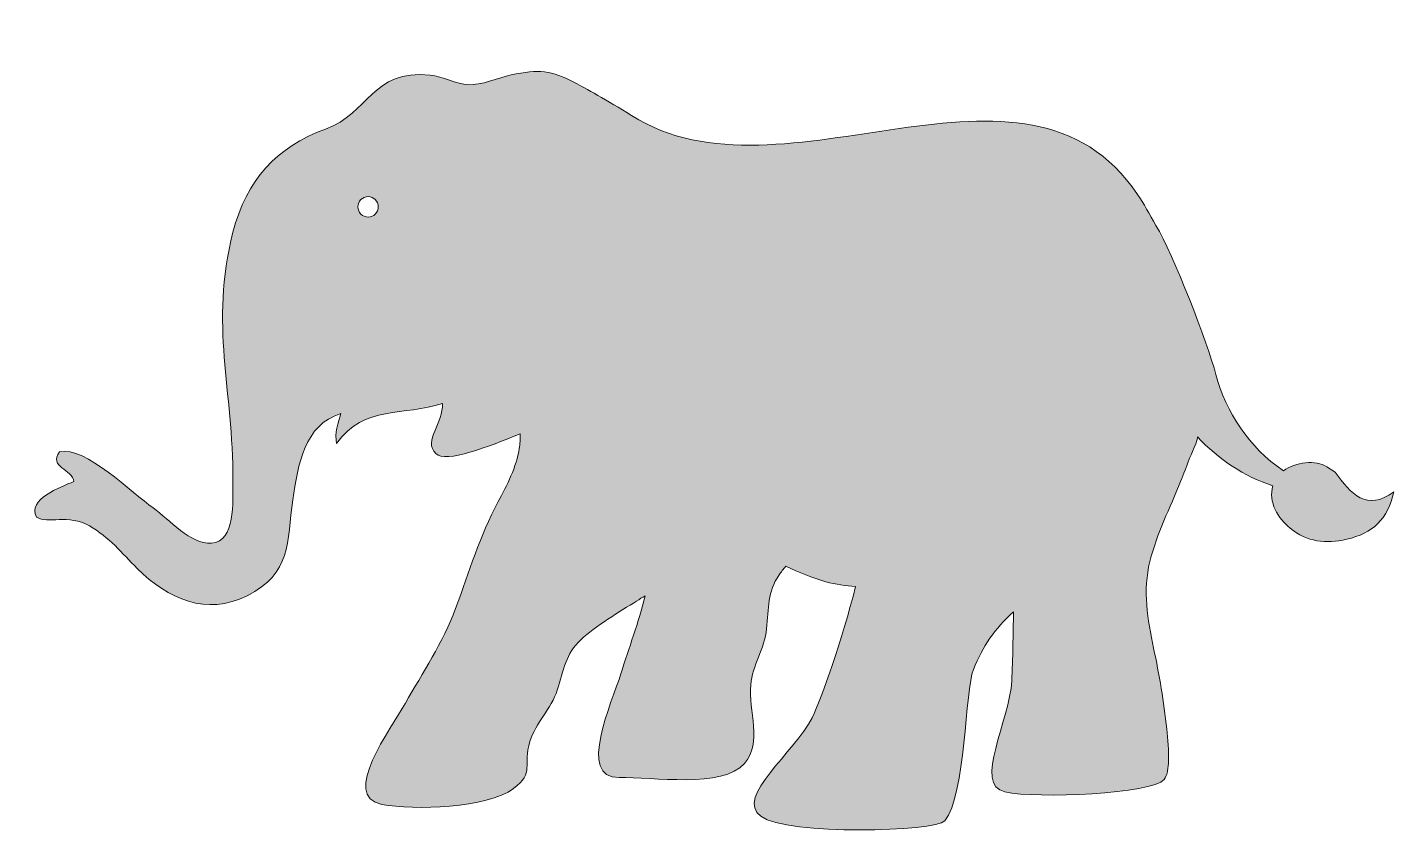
# Model space of a CAD drawing. Header units: inches. Extents: x -1 to 102, y 0 to 60.
import ezdxf

# ---------------------------------------------------------------- set-up
doc = ezdxf.new("R2010")
doc.units = ezdxf.units.IN
doc.header["$MEASUREMENT"] = 0
doc.layers.add('Layer 1', color=7, linetype='Continuous')

msp = doc.modelspace()

# ---------------------------------------------------------------- hatches: boundary and pattern name
at = {"layer": 'Layer 1', "true_color": 0xbea5bd}
h = msp.add_hatch(color=253, dxfattribs=at)
h.dxf.hatch_style = 2
edge = h.paths.add_edge_path()
edge.add_spline(control_points=[(97.22, 26.73), (97.22, 26.73), (96.6, 27.14), (96.6, 27.14), (95.76, 27.64), (94.28, 27.53), (93.35, 26.83), (90.77, 28.61), (89.06, 31.21), (88.31, 34.03), (87.68, 36.39), (85.14, 42.99), (83.82, 45.18), (83.82, 45.18), (83.81, 45.18), (83.81, 45.18), (83.36, 46.03), (82.9, 46.81), (82.44, 47.5), (74.07, 59.98), (55.93, 46.17), (44.61, 53.4), (42.79, 54.52), (41.13, 55.46), (40.39, 55.84), (38.55, 56.79), (37.73, 56.86), (35.6, 56.42), (34.64, 56.22), (33.36, 55.64), (32.41, 55.69), (31.51, 55.73), (30.5, 56.32), (29.55, 56.41), (25.16, 56.84), (25, 53.54), (21.72, 52.37), (18.08, 51.06), (15.79, 48.55), (14.81, 44.66), (13.04, 37.7), (14.84, 32.95), (14.8, 26.06), (14.79, 24.53), (15.02, 21.55), (13.21, 21.43), (11.6, 21.33), (10.09, 23.17), (8.84, 24.06), (7.25, 25.18), (3.78, 28.7), (1.84, 28.25), (1, 27.11), (2.79, 26.96), (2.92, 26.03), (1.84, 25.61), (-0.57, 24.69), (0.12, 23.37), (0.93, 22.83), (2.5, 23.63), (4.08, 22.72), (5.57, 21.87), (6.49, 20.69), (7.65, 19.53), (9.96, 17.24), (12.84, 15.97), (15.87, 17.5), (19.19, 19.16), (18.83, 21.48), (19.29, 24.67), (19.67, 27.32), (20.16, 30.29), (22.87, 31.11), (22.69, 30.45), (22.39, 29.64), (22.56, 28.87), (24.61, 31.8), (27.62, 30.9), (30.47, 31.87), (30.57, 30.43), (29, 29.06), (29.97, 28.12), (30.74, 27.37), (33.9, 28.65), (36.29, 29.6), (36.29, 29.21), (36.27, 28.83), (36.22, 28.5), (36.01, 27.13), (35.3, 25.76), (34.64, 24.53), (33.22, 21.89), (32.51, 19.36), (31.46, 16.55), (30.5, 13.98), (28.99, 11.75), (27.7, 9.46), (26.63, 7.56), (22.81, 2.51), (25.95, 1.9), (28.38, 1.44), (33.78, 1.6), (35.79, 3.09), (37.41, 4.29), (36.44, 4.8), (37.01, 6.61), (37.44, 8), (38.61, 9.04), (39.06, 10.45), (39.53, 11.95), (39.69, 13.15), (40.82, 14.21), (41.9, 15.22), (43.76, 16.33), (44.99, 17.1), (45.2, 17.24), (45.42, 17.37), (45.63, 17.5), (45.14, 15.49), (44.41, 13.59), (43.82, 11.67), (43.17, 9.58), (40.49, 3.84), (43.69, 3.91), (46.17, 3.96), (51.42, 3.08), (53.07, 4.96), (54.4, 6.47), (53.35, 8.94), (53.52, 10.83), (53.65, 12.28), (54.57, 13.54), (54.71, 15.02), (54.86, 16.58), (54.77, 17.79), (55.65, 19.06), (55.79, 19.26), (55.95, 19.48), (56.14, 19.7), (57.13, 19.23), (58.14, 18.82), (59.15, 18.54), (59.88, 18.34), (60.62, 18.23), (61.37, 18.18), (60.34, 14.22), (58.85, 9.86), (58.12, 8.38), (56.83, 5.8), (52.3, 2.45), (54.28, 1.01), (56.26, -0.44), (67.39, -0.13), (68.04, 0.68), (69.61, 2.6), (69.55, 10.48), (70.18, 11.99), (70.89, 13.74), (71.75, 15.02), (73.17, 16.29), (73.15, 14.56), (73.12, 12.82), (73.04, 11.13), (72.91, 8.24), (70.14, 3.35), (72.53, 2.83), (74.92, 2.31), (83.58, 2.69), (84.43, 3.75), (84.71, 4.09), (84.75, 4.7), (84.76, 5.12), (84.79, 5.93), (84.72, 6.75), (84.63, 7.55), (84.42, 9.57), (84.07, 11.59), (83.65, 13.57), (83.19, 15.75), (82.83, 17.86), (83.37, 20.06), (83.89, 22.13), (84.88, 24.07), (85.67, 26.04), (85.89, 26.6), (86.11, 27.15), (86.32, 27.71), (86.39, 27.89), (87.02, 29.27), (86.93, 29.37), (88.51, 27.71), (90.41, 26.39), (92.57, 25.72), (92.18, 24.5), (92.99, 23.25), (93.85, 22.55), (95.13, 21.5), (96.52, 21.37), (98.09, 21.72), (100.02, 22.16), (101.17, 23.21), (101.6, 25.26), (99.61, 23.77), (98.4, 25.1), (97.22, 26.73)], knot_values=[0, 0, 0, 0, 1, 1, 1, 2, 2, 2, 3, 3, 3, 4, 4, 4, 5, 5, 5, 6, 6, 6, 7, 7, 7, 8, 8, 8, 9, 9, 9, 10, 10, 10, 11, 11, 11, 12, 12, 12, 13, 13, 13, 14, 14, 14, 15, 15, 15, 16, 16, 16, 17, 17, 17, 18, 18, 18, 19, 19, 19, 20, 20, 20, 21, 21, 21, 22, 22, 22, 23, 23, 23, 24, 24, 24, 25, 25, 25, 26, 26, 26, 27, 27, 27, 28, 28, 28, 29, 29, 29, 30, 30, 30, 31, 31, 31, 32, 32, 32, 33, 33, 33, 34, 34, 34, 35, 35, 35, 36, 36, 36, 37, 37, 37, 38, 38, 38, 39, 39, 39, 40, 40, 40, 41, 41, 41, 42, 42, 42, 43, 43, 43, 44, 44, 44, 45, 45, 45, 46, 46, 46, 47, 47, 47, 48, 48, 48, 49, 49, 49, 50, 50, 50, 51, 51, 51, 52, 52, 52, 53, 53, 53, 54, 54, 54, 55, 55, 55, 56, 56, 56, 57, 57, 57, 58, 58, 58, 59, 59, 59, 60, 60, 60, 61, 61, 61, 62, 62, 62, 63, 63, 63, 64, 64, 64, 65, 65, 65, 66, 66, 66, 67, 67, 67, 68, 68, 68, 68], degree=3, periodic=1)
edge = h.paths.add_edge_path()
edge.add_spline(control_points=[(24.91, 45.8), (24.49, 45.8), (24.15, 46.14), (24.15, 46.56), (24.15, 46.98), (24.49, 47.33), (24.91, 47.33), (25.33, 47.33), (25.67, 46.98), (25.67, 46.56), (25.67, 46.14), (25.33, 45.8), (24.91, 45.8)], knot_values=[0, 0, 0, 0, 1, 1, 1, 2, 2, 2, 3, 3, 3, 4, 4, 4, 4], degree=3, periodic=1)

# ---------------------------------------------------------------- linework, layer by layer
at = {"layer": 'Layer 1', "lineweight": 0}
for points, knots in [([(97.22, 26.73), (97.22, 26.73), (96.6, 27.14), (96.6, 27.14), (95.76, 27.64), (94.28, 27.53), (93.35, 26.83), (90.77, 28.61), (89.06, 31.21), (88.31, 34.03), (87.68, 36.39), (85.14, 42.99), (83.82, 45.18), (83.82, 45.18), (83.81, 45.18), (83.81, 45.18), (83.36, 46.03), (82.9, 46.81), (82.44, 47.5), (74.07, 59.98), (55.93, 46.17), (44.61, 53.4), (42.79, 54.52), (41.13, 55.46), (40.39, 55.84), (38.55, 56.79), (37.73, 56.86), (35.6, 56.42), (34.64, 56.22), (33.36, 55.64), (32.41, 55.69), (31.51, 55.73), (30.5, 56.32), (29.55, 56.41), (25.16, 56.84), (25, 53.54), (21.72, 52.37), (18.08, 51.06), (15.79, 48.55), (14.81, 44.66), (13.04, 37.7), (14.84, 32.95), (14.8, 26.06), (14.79, 24.53), (15.02, 21.55), (13.21, 21.43), (11.6, 21.33), (10.09, 23.17), (8.84, 24.06), (7.25, 25.18), (3.78, 28.7), (1.84, 28.25), (1, 27.11), (2.79, 26.96), (2.92, 26.03), (1.84, 25.61), (-0.57, 24.69), (0.12, 23.37), (0.93, 22.83), (2.5, 23.63), (4.08, 22.72), (5.57, 21.87), (6.49, 20.69), (7.65, 19.53), (9.96, 17.24), (12.84, 15.97), (15.87, 17.5), (19.19, 19.16), (18.83, 21.48), (19.29, 24.67), (19.67, 27.32), (20.16, 30.29), (22.87, 31.11), (22.69, 30.45), (22.39, 29.64), (22.56, 28.87), (24.61, 31.8), (27.62, 30.9), (30.47, 31.87), (30.57, 30.43), (29, 29.06), (29.97, 28.12), (30.74, 27.37), (33.9, 28.65), (36.29, 29.6), (36.29, 29.21), (36.27, 28.83), (36.22, 28.5), (36.01, 27.13), (35.3, 25.76), (34.64, 24.53), (33.22, 21.89), (32.51, 19.36), (31.46, 16.55), (30.5, 13.98), (28.99, 11.75), (27.7, 9.46), (26.63, 7.56), (22.81, 2.51), (25.95, 1.9), (28.38, 1.44), (33.78, 1.6), (35.79, 3.09), (37.41, 4.29), (36.44, 4.8), (37.01, 6.61), (37.44, 8), (38.61, 9.04), (39.06, 10.45), (39.53, 11.95), (39.69, 13.15), (40.82, 14.21), (41.9, 15.22), (43.76, 16.33), (44.99, 17.1), (45.2, 17.24), (45.42, 17.37), (45.63, 17.5), (45.14, 15.49), (44.41, 13.59), (43.82, 11.67), (43.17, 9.58), (40.49, 3.84), (43.69, 3.91), (46.17, 3.96), (51.42, 3.08), (53.07, 4.96), (54.4, 6.47), (53.35, 8.94), (53.52, 10.83), (53.65, 12.28), (54.57, 13.54), (54.71, 15.02), (54.86, 16.58), (54.77, 17.79), (55.65, 19.06), (55.79, 19.26), (55.95, 19.48), (56.14, 19.7), (57.13, 19.23), (58.14, 18.82), (59.15, 18.54), (59.88, 18.34), (60.62, 18.23), (61.37, 18.18), (60.34, 14.22), (58.85, 9.86), (58.12, 8.38), (56.83, 5.8), (52.3, 2.45), (54.28, 1.01), (56.26, -0.44), (67.39, -0.13), (68.04, 0.68), (69.61, 2.6), (69.55, 10.48), (70.18, 11.99), (70.89, 13.74), (71.75, 15.02), (73.17, 16.29), (73.15, 14.56), (73.12, 12.82), (73.04, 11.13), (72.91, 8.24), (70.14, 3.35), (72.53, 2.83), (74.92, 2.31), (83.58, 2.69), (84.43, 3.75), (84.71, 4.09), (84.75, 4.7), (84.76, 5.12), (84.79, 5.93), (84.72, 6.75), (84.63, 7.55), (84.42, 9.57), (84.07, 11.59), (83.65, 13.57), (83.19, 15.75), (82.83, 17.86), (83.37, 20.06), (83.89, 22.13), (84.88, 24.07), (85.67, 26.04), (85.89, 26.6), (86.11, 27.15), (86.32, 27.71), (86.39, 27.89), (87.02, 29.27), (86.93, 29.37), (88.51, 27.71), (90.41, 26.39), (92.57, 25.72), (92.18, 24.5), (92.99, 23.25), (93.85, 22.55), (95.13, 21.5), (96.52, 21.37), (98.09, 21.72), (100.02, 22.16), (101.17, 23.21), (101.6, 25.26), (99.61, 23.77), (98.4, 25.1), (97.22, 26.73)], [0, 0, 0, 0, 1, 1, 1, 2, 2, 2, 3, 3, 3, 4, 4, 4, 5, 5, 5, 6, 6, 6, 7, 7, 7, 8, 8, 8, 9, 9, 9, 10, 10, 10, 11, 11, 11, 12, 12, 12, 13, 13, 13, 14, 14, 14, 15, 15, 15, 16, 16, 16, 17, 17, 17, 18, 18, 18, 19, 19, 19, 20, 20, 20, 21, 21, 21, 22, 22, 22, 23, 23, 23, 24, 24, 24, 25, 25, 25, 26, 26, 26, 27, 27, 27, 28, 28, 28, 29, 29, 29, 30, 30, 30, 31, 31, 31, 32, 32, 32, 33, 33, 33, 34, 34, 34, 35, 35, 35, 36, 36, 36, 37, 37, 37, 38, 38, 38, 39, 39, 39, 40, 40, 40, 41, 41, 41, 42, 42, 42, 43, 43, 43, 44, 44, 44, 45, 45, 45, 46, 46, 46, 47, 47, 47, 48, 48, 48, 49, 49, 49, 50, 50, 50, 51, 51, 51, 52, 52, 52, 53, 53, 53, 54, 54, 54, 55, 55, 55, 56, 56, 56, 57, 57, 57, 58, 58, 58, 59, 59, 59, 60, 60, 60, 61, 61, 61, 62, 62, 62, 63, 63, 63, 64, 64, 64, 65, 65, 65, 66, 66, 66, 67, 67, 67, 68, 68, 68, 68]), ([(24.91, 45.8), (24.49, 45.8), (24.15, 46.14), (24.15, 46.56), (24.15, 46.98), (24.49, 47.33), (24.91, 47.33), (25.33, 47.33), (25.67, 46.98), (25.67, 46.56), (25.67, 46.14), (25.33, 45.8), (24.91, 45.8)], [0, 0, 0, 0, 1, 1, 1, 2, 2, 2, 3, 3, 3, 4, 4, 4, 4])]:
    msp.add_open_spline(points, degree=3, knots=knots, dxfattribs=at)

doc.saveas('drawing.dxf')
